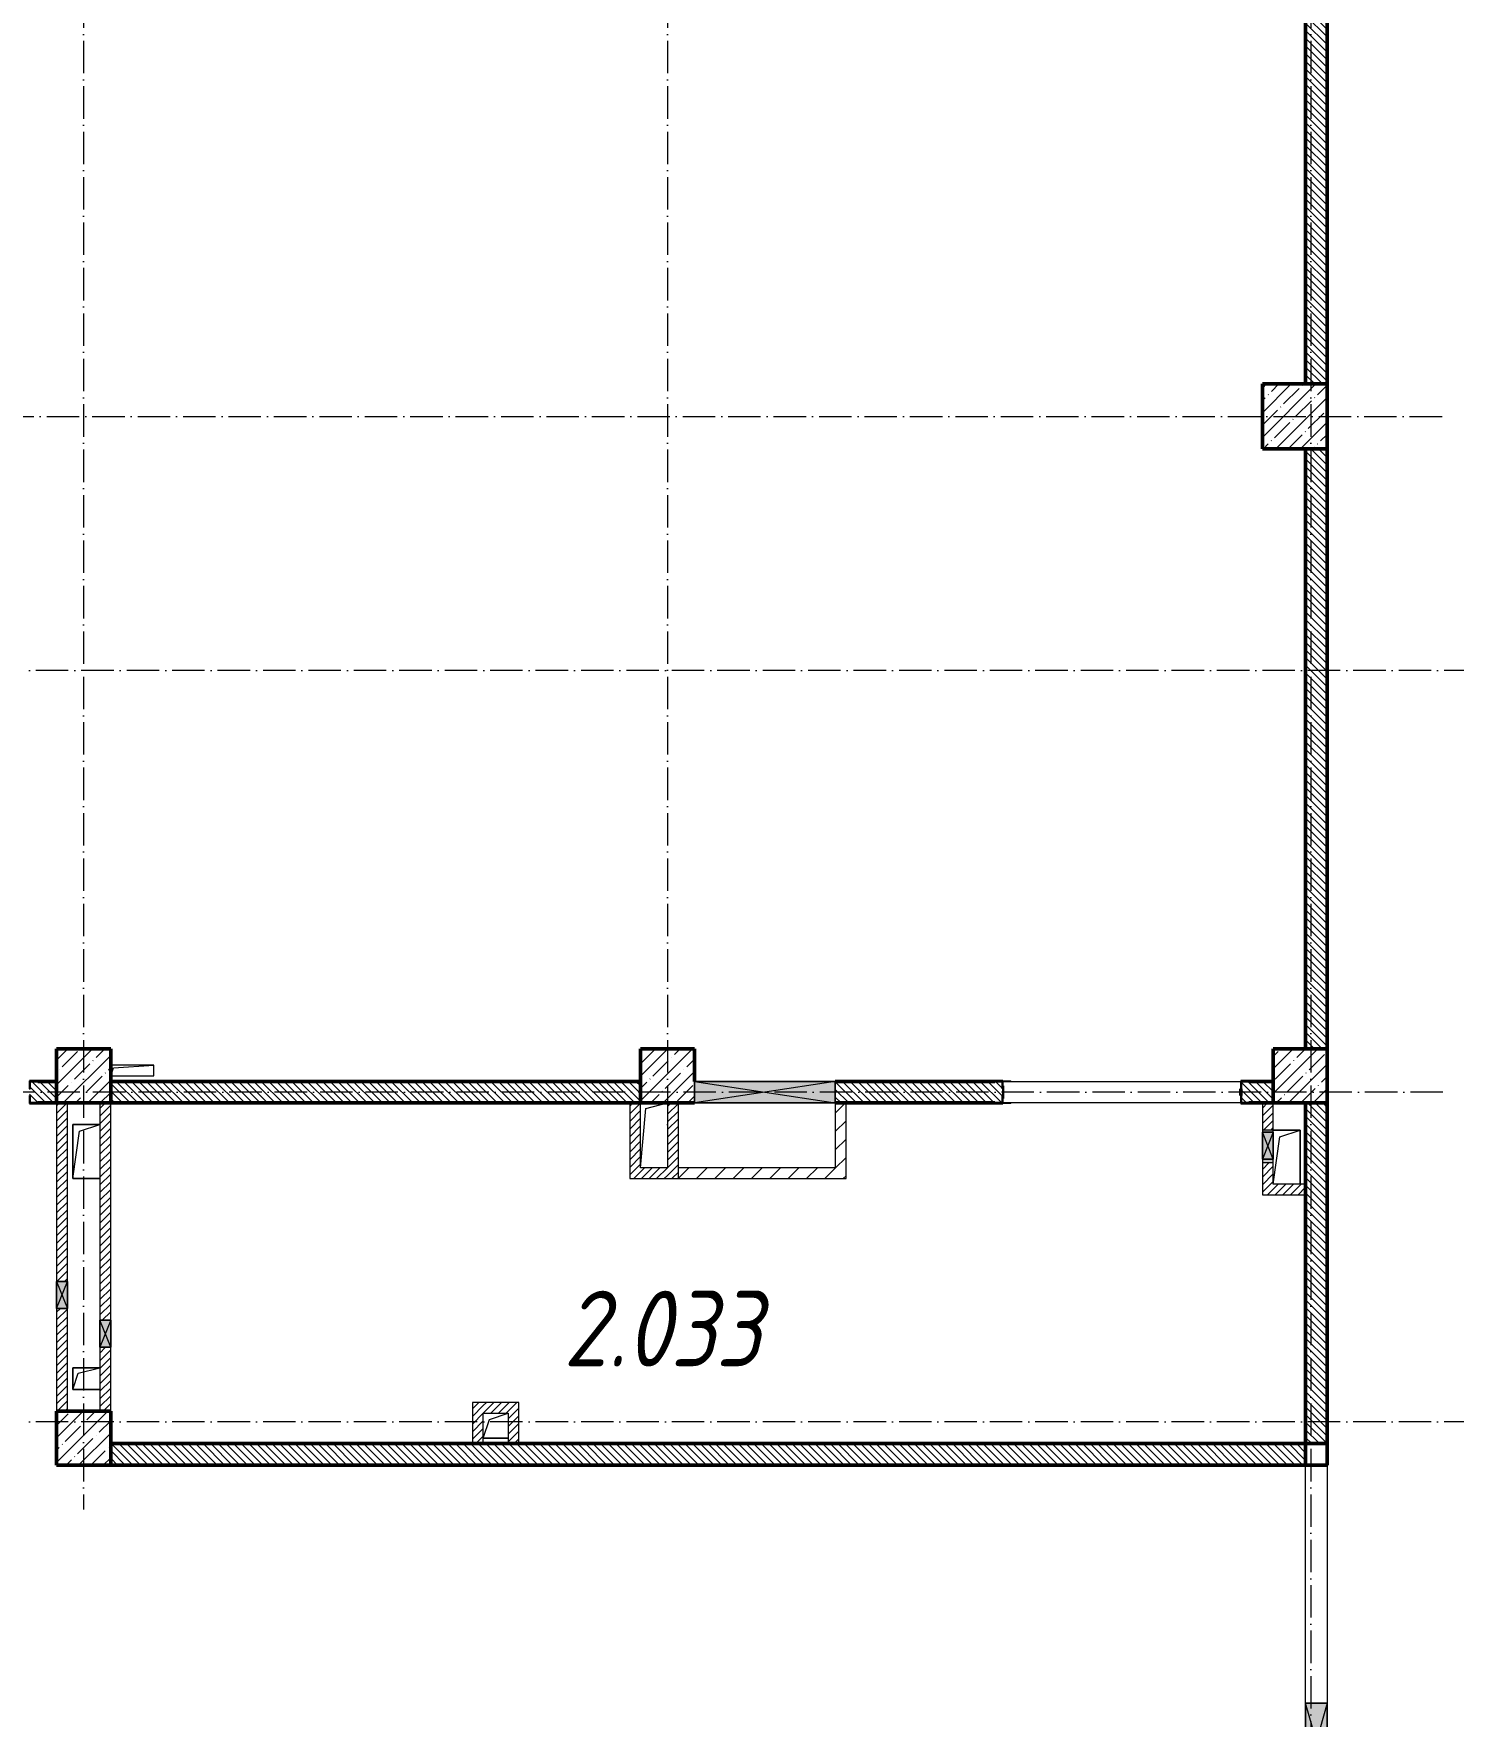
# Model space of a CAD drawing. Header units: millimetres. Extents: x -12989 to 629078, y -109036 to 555275.
# Drawn here: x 120547 to 133676, y 70372 to 85935 of the extents above; entities that cross this region are included whole.
import ezdxf

# ---------------------------------------------------------------- set-up
doc = ezdxf.new("R2010")
doc.units = ezdxf.units.MM
doc.linetypes.add('50_200_ШТРИХ_1Т_ш5_п1_п1_', pattern=[700, 500, -100, 0, -100])
for name, color, linetype, lineweight in [('A-DETL-GENF-OTLN', 7, 'Continuous', 9), ('A-FLOR-____-OTLN', 7, 'Continuous', 9), ('A-GENM-____-MCUT', 7, 'Continuous', 25), ('A-GENM-____-OTLN', 7, 'Continuous', 9), ('A-GENM-____-OTLN-1', 7, 'Continuous', 25), ('A-GLAZ-____-OTLN', 7, 'Continuous', 9), ('A-WALL-____-MCUT-2', 7, 'Continuous', 50), ('A-WALL-____-PATT-1', 7, 'Continuous', 9), ('A-WALL-FNSH-MCUT-1', 7, 'Continuous', 9), ('I-WALL-____-OTLN', 7, 'Continuous', 9), ('S-COLS-____-MCUT', 7, 'Continuous', 50), ('S-COLS-____-OTLN', 7, 'Continuous', 9), ('S-GRID-____-OTLN-1', 7, '50_200_ШТРИХ_1Т_ш5_п1_п1_', 9), ('Марки помещений', 7, 'Continuous', 9)]:
    doc.layers.add(name, color=color, linetype=linetype, lineweight=lineweight)
doc.styles.add('ISOCPEUR_I_3', font='isocpeui.ttf', dxfattribs={"width": 0.85, "height": 2.2})
pattern_1 = [(135, (43259.71, 63713.66), (-35.35534, -35.35534), [])]
pattern_2 = [(45, (43259.71, 63713.66), (-35.35534, 35.35534), [])]
pattern_3 = [(45, (43259.71, 63713.66), (-84.85281, 84.85281), [])]

# ---------------------------------------------------------------- blocks, each defined once
blk = doc.blocks.new('BSC_Колонна _Прямоугольная - 500х500-V8-АР1_План отверстий 2 этажа в осях 1-64_А-ГГ')
at = {"layer": 'S-COLS-____-OTLN'}
h = blk.add_hatch(dxfattribs=at)
h.set_pattern_fill('FP_36', color=256, style=0, pattern_type=2)
h.set_pattern_definition([(45, (-89000, -12581.04), (-114.04925, 114.04925), []), (45, (-88885.95, -12581.04), (-114.04925, 114.04925), [201.613, -40.323, 3.353, -36.97])])
h.paths.add_polyline_path([(-250, -250), (250, -250), (250, 250), (-250, 250)], flags=0)
at = {"layer": 'S-COLS-____-MCUT'}
for p, q in [((250, 250), (-250, 250)), ((-250, 250), (-250, -250)), ((250, -250), (250, 250)), ((-250, -250), (250, -250))]:
    blk.add_line(p, q, dxfattribs=at)
blk = doc.blocks.new('BSC_Колонна _Прямоугольная - 600х600-V15-АР1_План отверстий 2 этажа в осях 1-64_А-ГГ')
at = {"layer": 'S-COLS-____-OTLN'}
h = blk.add_hatch(dxfattribs=at)
h.set_pattern_fill('FP_44', color=256, style=0, pattern_type=2)
h.set_pattern_definition([(45, (-88950, -18681.04), (-114.04925, 114.04925), []), (45, (-88835.95, -18681.04), (-114.04925, 114.04925), [201.613, -40.323, 3.353, -36.97])])
h.paths.add_polyline_path([(-300, -300), (300, -300), (300, 300), (-300, 300)], flags=0)
at = {"layer": 'S-COLS-____-MCUT'}
for p, q in [((300, 300), (-300, 300)), ((-300, 300), (-300, -300)), ((300, -300), (300, 300)), ((-300, -300), (300, -300))]:
    blk.add_line(p, q, dxfattribs=at)
blk = doc.blocks.new('BSC_Колонна _Прямоугольная - 500х500-V18-АР1_План отверстий 2 этажа в осях 1-64_А-ГГ')
at = {"layer": 'S-COLS-____-OTLN'}
h = blk.add_hatch(dxfattribs=at)
h.set_pattern_fill('FP_47', color=256, style=0, pattern_type=2)
h.set_pattern_definition([(45, (-77750, -12581.04), (-114.04925, 114.04925), []), (45, (-77635.95, -12581.04), (-114.04925, 114.04925), [201.613, -40.323, 3.353, -36.97])])
h.paths.add_polyline_path([(-250, -250), (250, -250), (250, 250), (-250, 250)], flags=0)
at = {"layer": 'S-COLS-____-MCUT'}
for p, q in [((250, 250), (-250, 250)), ((-250, 250), (-250, -250)), ((250, -250), (250, 250)), ((-250, -250), (250, -250))]:
    blk.add_line(p, q, dxfattribs=at)
blk = doc.blocks.new('BSC_Колонна _Прямоугольная - 500х500-V19-АР1_План отверстий 2 этажа в осях 1-64_А-ГГ')
at = {"layer": 'S-COLS-____-OTLN'}
h = blk.add_hatch(dxfattribs=at)
h.set_pattern_fill('FP_48', color=256, style=0, pattern_type=2)
h.set_pattern_definition([(45, (-83150, -12581.04), (-114.04925, 114.04925), []), (45, (-83035.95, -12581.04), (-114.04925, 114.04925), [201.613, -40.323, 3.353, -36.97])])
h.paths.add_polyline_path([(-250, -250), (250, -250), (250, 250), (-250, 250)], flags=0)
at = {"layer": 'S-COLS-____-MCUT'}
for p, q in [((250, 250), (-250, 250)), ((-250, 250), (-250, -250)), ((250, -50), (250, 250)), ((-250, -250), (250, -250))]:
    blk.add_line(p, q, dxfattribs=at)
blk = doc.blocks.new('BSC_Колонна _Прямоугольная - 500х500-V139-АР1_План отверстий 2 этажа в осях 1-64_А-ГГ')
at = {"layer": 'S-COLS-____-OTLN'}
h = blk.add_hatch(dxfattribs=at)
h.set_pattern_fill('FP_170', color=256, style=0, pattern_type=2)
h.set_pattern_definition([(45, (-77750, -9231.04), (-114.04925, 114.04925), []), (45, (-77635.95, -9231.04), (-114.04925, 114.04925), [201.613, -40.323, 3.353, -36.97])])
h.paths.add_polyline_path([(-250, -250), (250, -250), (250, 250), (-250, 250)], flags=0)
at = {"layer": 'S-COLS-____-MCUT'}
for p, q in [((250, 250), (-250, 250)), ((-250, 250), (-250, -250)), ((250, -250), (250, 250)), ((-250, -250), (250, -250))]:
    blk.add_line(p, q, dxfattribs=at)
blk = doc.blocks.new('154_Стойка_СКБ_Уголок - СМ-2480_200-28346303-АР1_План отверстий 2 этажа в осях 1-64_А-ГГ')
at = {"layer": 'A-GENM-____-MCUT'}
for p, q in [((125, 156), (125, 81)), ((200, 156), (125, 156)), ((200, 150), (200, 156)), ((125, 81), (131, 81)), ((131, 19), (125, 19)), ((125, 19), (125, -56)), ((131, 81), (131, 150)), ((131, 150), (200, 150)), ((131, -50), (131, 19)), ((125, -56), (200, -56)), ((200, -50), (131, -50)), ((200, -56), (200, -50))]:
    blk.add_line(p, q, dxfattribs=at)
blk = doc.blocks.new('Стойка_Влож_Полоса боковая - Полоса-28213942-АР1_План отверстий 2 этажа в осях 1-64_А-ГГ')
at = {"layer": 'A-GENM-____-OTLN'}
for p, q in [((-5, 60), (0, 60)), ((-5, -60), (-5, 60)), ((0, 31), (0, -31)), ((0, -60), (-5, -60))]:
    blk.add_line(p, q, dxfattribs=at)
blk = doc.blocks.new('Стойка_Влож_Уголок_Опорный - Уголок-28213941-АР1_План отверстий 2 этажа в осях 1-64_А-ГГ')
at = {"layer": 'A-GENM-____-OTLN'}
for p, q in [((-212, -6), (-212, 0)), ((0, 0), (0, -6)), ((-212, -75), (-212, -6)), ((-212, -6), (-206, -6)), ((-212, -75), (-206, -75)), ((-6, -6), (0, -6)), ((-6, -75), (0, -75)), ((0, -6), (0, -75))]:
    blk.add_line(p, q, dxfattribs=at)
blk = doc.blocks.new('Фахверк_СКБ_Уголок - 200_3380-28509457-АР1_План отверстий 2 этажа в осях 1-64_А-ГГ')
at = {"layer": 'A-GENM-____-MCUT'}
for p, q in [((200, 156), (125, 156)), ((125, 156), (125, 81)), ((200, 150), (200, 156)), ((125, 81), (131, 81)), ((131, 19), (125, 19)), ((125, 19), (125, -56)), ((131, 81), (131, 150)), ((131, 150), (200, 150)), ((131, -50), (131, 19)), ((125, -56), (200, -56)), ((200, -50), (131, -50)), ((200, -56), (200, -50))]:
    blk.add_line(p, q, dxfattribs=at)
blk = doc.blocks.new('AR_Отверстие Ниша - Лючок-32403731-АР1_План отверстий 2 этажа в осях 1-64_А-ГГ')
at = {"layer": 'A-GLAZ-____-OTLN'}
h = blk.add_hatch(color=256, dxfattribs=at)
h.paths.add_polyline_path([(150, 50), (120, 50), (120, -50), (150, -50)], flags=0)
h.paths.add_polyline_path([(-130, 50), (-150, 50), (-150, -50), (-130, -50)], flags=0)
for p, q in [((-130, 50), (-150, 50)), ((-150, 50), (-150, -50)), ((150, 50), (120, 50)), ((150, -50), (150, 50)), ((-150, -50), (-130, -50)), ((120, -50), (150, -50))]:
    blk.add_line(p, q, dxfattribs=at)
blk = doc.blocks.new('AR_Отверстие прямоугольное _в стене_ - AR_Отверстие прямоугольное _в стене__ВК-32404655-АР1_План отверстий 2 этажа в осях 1-64_А-ГГ')
at = {"layer": 'A-GLAZ-____-OTLN'}
blk.add_hatch(color=256, dxfattribs=at).paths.add_polyline_path([(125, 50), (-125, 50), (-125, -50), (125, -50)], flags=0)
at = {"layer": 'A-DETL-GENF-OTLN'}
for p, q in [((-125, -50), (-125, 50)), ((-125, 50), (125, 50)), ((125, 50), (-125, -50)), ((-125, 50), (125, -50)), ((125, 50), (-125, 50)), ((-125, 50), (-125, -50)), ((125, 50), (125, -50)), ((125, -50), (125, 50)), ((125, -50), (-125, -50)), ((-125, -50), (125, -50))]:
    blk.add_line(p, q, dxfattribs=at)
blk = doc.blocks.new('AR_Отверстие прямоугольное _в стене_ - AR_Отверстие прямоугольное _в стене__ВК-32403700-АР1_План отверстий 2 этажа в осях 1-64_А-ГГ')
at = {"layer": 'A-GLAZ-____-OTLN'}
blk.add_hatch(color=256, dxfattribs=at).paths.add_polyline_path([(125, 50), (-125, 50), (-125, -50), (125, -50)], flags=0)
at = {"layer": 'A-DETL-GENF-OTLN'}
for p, q in [((-125, -50), (-125, 50)), ((-125, 50), (125, 50)), ((125, 50), (-125, -50)), ((-125, 50), (125, -50)), ((125, 50), (-125, 50)), ((-125, 50), (-125, -50)), ((125, 50), (125, -50)), ((125, -50), (125, 50)), ((125, -50), (-125, -50)), ((-125, -50), (125, -50))]:
    blk.add_line(p, q, dxfattribs=at)
blk = doc.blocks.new('AR_Отверстие прямоугольное _в плите_ - AR_Отверстие прямоугольное _в плите_-30459229-АР1_План отверстий 2 этажа в осях 1-64_А-ГГ')
at = {"layer": 'A-GENM-____-OTLN'}
for p, q in [((125, 250), (-125, 250)), ((-125, -250), (-63, 188)), ((-63, 188), (125, 250)), ((125, -250), (125, 250))]:
    blk.add_line(p, q, dxfattribs=at)
blk = doc.blocks.new('AR_Отверстие прямоугольное _в плите_ - AR_Отверстие прямоугольное _в плите_-30459234-АР1_План отверстий 2 этажа в осях 1-64_А-ГГ')
at = {"layer": 'A-GENM-____-OTLN'}
for p, q in [((-125, -300), (-75, 250)), ((-75, 250), (125, 300))]:
    blk.add_line(p, q, dxfattribs=at)
blk = doc.blocks.new('AR_Отверстие прямоугольное _в плите_ - AR_Отверстие прямоугольное _в плите_-V153-АР1_План отверстий 2 этажа в осях 1-64_А-ГГ')
at = {"layer": 'A-GENM-____-OTLN'}
for p, q in [((125, 250), (-125, 250)), ((-125, 250), (-125, -250)), ((-125, -250), (-63, 188)), ((-63, 188), (125, 250)), ((-125, -250), (125, -250))]:
    blk.add_line(p, q, dxfattribs=at)
blk = doc.blocks.new('AR_Отверстие прямоугольное _в плите_ - AR_Отверстие прямоугольное _в плите_-30459269-АР1_План отверстий 2 этажа в осях 1-64_А-ГГ')
at = {"layer": 'A-GENM-____-OTLN'}
for p, q in [((125, 100), (-125, 100)), ((-125, 100), (-125, -100)), ((-125, -100), (-75, 50)), ((-75, 50), (125, 100)), ((-125, -100), (125, -100))]:
    blk.add_line(p, q, dxfattribs=at)
blk = doc.blocks.new('AR_Отверстие прямоугольное _в плите_ - AR_Отверстие прямоугольное _в плите_-30511579-АР1_План отверстий 2 этажа в осях 1-64_А-ГГ')
at = {"layer": 'A-GENM-____-OTLN'}
for p, q in [((200, 50), (-200, 50)), ((-200, -50), (-175, 25)), ((-175, 25), (200, 50)), ((200, -50), (200, 50)), ((-200, -50), (200, -50))]:
    blk.add_line(p, q, dxfattribs=at)
blk = doc.blocks.new('AR_Отверстие прямоугольное _в плите_ - AR_Отверстие прямоугольное _в плите_-30552839-АР1_План отверстий 2 этажа в осях 1-64_А-ГГ')
at = {"layer": 'A-GENM-____-OTLN'}
for p, q in [((-115, -115), (-58, 58)), ((-58, 58), (115, 115)), ((-115, -115), (115, -115))]:
    blk.add_line(p, q, dxfattribs=at)
blk = doc.blocks.new('BSC_Колонна _Прямоугольная1 - 200х200 _металл_-35201446-АР1_План отверстий 2 этажа в осях 1-64_А-ГГ')
at = {"layer": 'S-COLS-____-MCUT'}
for p, q in [((100, 100), (-100, 100)), ((-100, 100), (-100, -100)), ((100, -100), (100, 100)), ((-100, -100), (100, -100))]:
    blk.add_line(p, q, dxfattribs=at)
blk = doc.blocks.new('AR_Отверстие прямоугольное _в стене_ - AR_Отверстие прямоугольное _в стене__ЭОМ-36409893-АР1_План отверстий 2 этажа в осях 1-64_А-ГГ')
at = {"layer": 'A-GLAZ-____-OTLN'}
blk.add_hatch(color=256, dxfattribs=at).paths.add_polyline_path([(350, 100), (-350, 100), (-350, -100), (350, -100)], flags=0)
at = {"layer": 'A-DETL-GENF-OTLN'}
for p, q in [((-350, -100), (-350, 100)), ((-350, 100), (350, 100)), ((350, 100), (-350, -100)), ((-350, 100), (350, -100)), ((350, 100), (-350, 100)), ((-350, 100), (-350, -100)), ((350, 100), (350, -100)), ((350, -100), (350, 100)), ((350, -100), (-350, -100)), ((-350, -100), (350, -100))]:
    blk.add_line(p, q, dxfattribs=at)
blk = doc.blocks.new('AR_Отверстие прямоугольное _в стене_ - AR_Отверстие прямоугольное _в стене__ОВ-36857278-АР1_План отверстий 2 этажа в осях 1-64_А-ГГ')
at = {"layer": 'A-GLAZ-____-OTLN'}
blk.add_hatch(color=256, dxfattribs=at).paths.add_polyline_path([(650, -100), (650, 100), (-650, 100), (-650, -100)], flags=0)
at = {"layer": 'A-DETL-GENF-OTLN'}
for p, q in [((-650, -100), (-650, 100)), ((-650, 100), (650, 100)), ((650, 100), (-650, -100)), ((-650, 100), (650, -100)), ((650, 100), (-650, 100)), ((-650, 100), (-650, -100)), ((650, 100), (650, -100)), ((650, -100), (650, 100)), ((650, -100), (-650, -100)), ((-650, -100), (650, -100))]:
    blk.add_line(p, q, dxfattribs=at)
blk = doc.blocks.new('2этаж')
at = {"layer": 'S-GRID-____-OTLN-1', "color": 251, "ltscale": 0.6, "true_color": 0x636466}
for p, q in [((62158.3, 508896.9), (62158.3, 467585.8)), ((67558.3, 508896.9), (67558.3, 470838.7)), ((73508.3, 508896.9), (73508.3, 454533.3)), ((51735.1, 477697), (74727.1, 477697)), ((88482.7, 475347), (51735.1, 475347)), ((74727.1, 471447), (51735.1, 471447)), ((88482.7, 468397), (-20037.2, 468397))]:
    blk.add_line(p, q, dxfattribs=at)

msp = doc.modelspace()

# ---------------------------------------------------------------- hatches: boundary and pattern name
at = {"layer": 'A-WALL-____-PATT-1'}
h = msp.add_hatch(dxfattribs=at)
h.set_pattern_fill('FP_6', color=256, style=0, pattern_type=2)
h.set_pattern_definition(pattern_1)
h.paths.add_polyline_path([(132509.7115, 82694.7006), (132509.7115, 88094.7006), (132309.7115, 88094.7006), (132309.7115, 82694.7006)], flags=0)
h = msp.add_hatch(dxfattribs=at)
h.set_pattern_fill('FP_6', color=256, style=0, pattern_type=2)
h.set_pattern_definition(pattern_1)
h.paths.add_polyline_path([(132309.7115, 76544.7006), (132509.7115, 76544.7006), (132509.7115, 82094.7006), (132309.7115, 82094.7006), (132309.7115, 78209.4711)], flags=0)
h = msp.add_hatch(dxfattribs=at)
h.set_pattern_fill('FP_6', color=256, style=0, pattern_type=2)
h.set_pattern_definition(pattern_1)
h.paths.add_polyline_path([(120515.7115, 76044.7006), (120759.7115, 76044.7006), (120759.7115, 76244.7006), (120515.7115, 76244.7006), (120515.7115, 76175.7006), (120509.7115, 76175.7006), (120509.7115, 76113.7006), (120515.7115, 76113.7006), (120515.7115, 76049.5006)], flags=0)
h.paths.add_polyline_path([(118259.7115, 76044.7006), (118503.7115, 76044.7006), (118503.7115, 76113.7006), (118509.7115, 76113.7006), (118509.7115, 76175.7006), (118503.7115, 76175.7006), (118503.7115, 76244.7006), (118259.7115, 76244.7006)], flags=0)
h = msp.add_hatch(dxfattribs=at)
h.set_pattern_fill('FP_6', color=256, style=0, pattern_type=2)
h.set_pattern_definition(pattern_1)
h.paths.add_polyline_path([(126159.7115, 76044.7006), (126159.7115, 76244.7006), (121259.7115, 76244.7006), (121259.7115, 76044.7006), (124549.3791, 76044.7006)], flags=0)
h = msp.add_hatch(dxfattribs=at)
h.set_pattern_fill('FP_6', color=256, style=0, pattern_type=2)
h.set_pattern_definition(pattern_1)
h.paths.add_polyline_path([(131715.7115, 76044.7006), (132009.7115, 76044.7006), (132009.7115, 76244.7006), (131715.7115, 76244.7006), (131715.7115, 76175.7006), (131709.7115, 76175.7006), (131709.7115, 76113.7006), (131715.7115, 76113.7006)], flags=0)
h.paths.add_polyline_path([(129503.7115, 76044.7006), (129503.7115, 76113.7006), (129509.7115, 76113.7006), (129509.7115, 76175.7006), (129503.7115, 76175.7006), (129503.7115, 76244.7006), (127959.7115, 76244.7006), (127959.7115, 76044.7006), (129434.7115, 76044.7006)], flags=0)
h = msp.add_hatch(dxfattribs=at)
h.set_pattern_fill('FP_5', color=256, style=0, pattern_type=2)
h.set_pattern_definition(pattern_2)
h.paths.add_polyline_path([(120859.7115, 73194.7006), (120859.7115, 74144.7006), (120759.7115, 74144.7006), (120759.7115, 73194.7006)], flags=0)
h.paths.add_polyline_path([(120759.7115, 74394.7006), (120859.7115, 74394.7006), (120859.7115, 76044.7006), (120759.7115, 76044.7006), (120759.7115, 74769.4952)], flags=0)
h = msp.add_hatch(dxfattribs=at)
h.set_pattern_fill('FP_5', color=256, style=0, pattern_type=2)
h.set_pattern_definition(pattern_2)
h.paths.add_polyline_path([(121159.7115, 73194.7006), (121259.7115, 73194.7006), (121259.7115, 73784.7006), (121159.7115, 73784.7006)], flags=0)
h.paths.add_polyline_path([(121159.7115, 74034.7006), (121259.7115, 74034.7006), (121259.7115, 76044.7006), (121159.7115, 76044.7006)], flags=0)
h = msp.add_hatch(dxfattribs=at)
h.set_pattern_fill('FP_5', color=256, style=0, pattern_type=2)
h.set_pattern_definition(pattern_2)
h.paths.add_polyline_path([(126159.7115, 75344.7006), (126159.7115, 76044.7006), (126059.7115, 76044.7006), (126059.7115, 75344.7006)], flags=0)
h = msp.add_hatch(dxfattribs=at)
h.set_pattern_fill('FP_5', color=256, style=0, pattern_type=2)
h.set_pattern_definition(pattern_2)
h.paths.add_polyline_path([(126509.7115, 75344.7006), (126509.7115, 76044.7006), (126409.7115, 76044.7006), (126409.7115, 75344.7006)], flags=0)
h = msp.add_hatch(dxfattribs=at)
h.set_pattern_fill('FP_4', color=256, style=0, pattern_type=2)
h.set_pattern_definition(pattern_3)
h.paths.add_polyline_path([(128059.7115, 75344.7006), (128059.7115, 76044.7006), (127959.7115, 76044.7006), (127959.7115, 75344.7006)], flags=0)
h = msp.add_hatch(dxfattribs=at)
h.set_pattern_fill('FP_5', color=256, style=0, pattern_type=2)
h.set_pattern_definition(pattern_2)
h.paths.add_polyline_path([(132009.7115, 75194.7006), (132009.7115, 75494.7006), (131909.7115, 75494.7006), (131909.7115, 75194.7006)], flags=0)
h.paths.add_polyline_path([(131909.7115, 75794.7006), (132009.7115, 75794.7006), (132009.7115, 76044.7006), (131909.7115, 76044.7006)], flags=0)
h = msp.add_hatch(dxfattribs=at)
h.set_pattern_fill('FP_6', color=256, style=0, pattern_type=2)
h.set_pattern_definition(pattern_1)
h.paths.add_polyline_path([(132509.7115, 72894.7006), (132509.7115, 76044.7006), (132309.7115, 76044.7006), (132309.7115, 72894.7006)], flags=0)
h = msp.add_hatch(dxfattribs=at)
h.set_pattern_fill('FP_5', color=256, style=0, pattern_type=2)
h.set_pattern_definition(pattern_2)
h.paths.add_polyline_path([(126159.7115, 75344.7006), (126409.7115, 75344.7006), (126409.7115, 75444.7006), (126159.7115, 75444.7006)], flags=0)
h = msp.add_hatch(dxfattribs=at)
h.set_pattern_fill('FP_4', color=256, style=0, pattern_type=2)
h.set_pattern_definition(pattern_3)
h.paths.add_polyline_path([(126509.7115, 75344.7006), (127959.7115, 75344.7006), (127959.7115, 75444.7006), (126509.7115, 75444.7006)], flags=0)
h = msp.add_hatch(dxfattribs=at)
h.set_pattern_fill('FP_5', color=256, style=0, pattern_type=2)
h.set_pattern_definition(pattern_2)
h.paths.add_polyline_path([(132309.7115, 75194.7006), (132309.7115, 75294.7006), (132009.7115, 75294.7006), (132009.7115, 75194.7006)], flags=0)
h = msp.add_hatch(dxfattribs=at)
h.set_pattern_fill('FP_5', color=256, style=0, pattern_type=2)
h.set_pattern_definition(pattern_2)
h.paths.add_polyline_path([(124704.7115, 72894.7006), (124704.7115, 73274.7006), (124604.7115, 73274.7006), (124604.7115, 72894.7006)], flags=0)
h = msp.add_hatch(dxfattribs=at)
h.set_pattern_fill('FP_5', color=256, style=0, pattern_type=2)
h.set_pattern_definition(pattern_2)
h.paths.add_polyline_path([(124934.7115, 73174.7006), (124934.7115, 73274.7006), (124704.7115, 73274.7006), (124704.7115, 73174.7006)], flags=0)
h = msp.add_hatch(dxfattribs=at)
h.set_pattern_fill('FP_5', color=256, style=0, pattern_type=2)
h.set_pattern_definition(pattern_2)
h.paths.add_polyline_path([(125034.7115, 72894.7006), (125034.7115, 73274.7006), (124934.7115, 73274.7006), (124934.7115, 72894.7006)], flags=0)
h = msp.add_hatch(dxfattribs=at)
h.set_pattern_fill('FP_6', color=256, style=0, pattern_type=2)
h.set_pattern_definition(pattern_1)
h.paths.add_polyline_path([(131619.2363, 72694.7006), (132309.7115, 72694.7006), (132309.7115, 72894.7006), (121259.7115, 72894.7006), (121259.7115, 72694.7006), (128084.3077, 72694.7006)], flags=0)

# ---------------------------------------------------------------- linework, layer by layer
at = {"layer": 'A-FLOR-____-OTLN'}
for p, q in [((120909.7115, 75844.7006), (121159.7115, 75844.7006)), ((120909.7115, 75344.7006), (120909.7115, 75844.7006)), ((132009.7115, 75794.7006), (132259.7115, 75794.7006)), ((132259.7115, 75794.7006), (132259.7115, 75294.7006)), ((121159.7115, 75344.7006), (120909.7115, 75344.7006)), ((120909.7115, 73594.7006), (121159.7115, 73594.7006)), ((120909.7115, 73394.7006), (120909.7115, 73594.7006)), ((121159.7115, 73394.7006), (120909.7115, 73394.7006)), ((124934.7115, 72944.7006), (124704.7115, 72944.7006))]:
    msp.add_line(p, q, dxfattribs=at)
at = {"layer": 'A-WALL-____-MCUT-2'}
for p, q in [((132309.7115, 88094.7006), (132309.7115, 82694.7006)), ((132509.7115, 82694.7006), (132509.7115, 88094.7006)), ((132309.7115, 82094.7006), (132309.7115, 76544.7006)), ((132509.7115, 76544.7006), (132509.7115, 82094.7006)), ((120759.7115, 76244.7006), (120584.7115, 76244.7006)), ((126159.7115, 76244.7006), (121259.7115, 76244.7006)), ((129434.7115, 76244.7006), (127959.7115, 76244.7006)), ((131709.7115, 76175.7006), (131709.7115, 76113.7006)), ((132009.7115, 76244.7006), (131784.7115, 76244.7006)), ((120584.7115, 76044.7006), (120759.7115, 76044.7006)), ((121259.7115, 76044.7006), (126159.7115, 76044.7006)), ((127959.7115, 76044.7006), (129434.7115, 76044.7006)), ((131784.7115, 76044.7006), (132009.7115, 76044.7006)), ((132309.7115, 76044.7006), (132309.7115, 72894.7006)), ((132509.7115, 72894.7006), (132509.7115, 76044.7006)), ((132309.7115, 72894.7006), (121259.7115, 72894.7006)), ((121259.7115, 72694.7006), (132309.7115, 72694.7006))]:
    msp.add_line(p, q, dxfattribs=at)
at = {"layer": 'A-WALL-FNSH-MCUT-1'}
for p, q in [((120759.7115, 76044.7006), (120759.7115, 74394.7006)), ((120859.7115, 74394.7006), (120859.7115, 76044.7006)), ((121159.7115, 76044.7006), (121159.7115, 74034.7006)), ((121259.7115, 74034.7006), (121259.7115, 76044.7006)), ((126059.7115, 76044.7006), (126059.7115, 75344.7006)), ((126159.7115, 75444.7006), (126159.7115, 76044.7006)), ((126409.7115, 76044.7006), (126409.7115, 75444.7006)), ((126509.7115, 75344.7006), (126509.7115, 76044.7006)), ((127959.7115, 76044.7006), (127959.7115, 75444.7006)), ((128059.7115, 75344.7006), (128059.7115, 76044.7006)), ((131909.7115, 76044.7006), (131909.7115, 75794.7006)), ((132009.7115, 75794.7006), (132009.7115, 76044.7006)), ((131909.7115, 75494.7006), (131909.7115, 75194.7006)), ((132009.7115, 75294.7006), (132009.7115, 75494.7006)), ((126059.7115, 75344.7006), (128059.7115, 75344.7006)), ((126409.7115, 75444.7006), (126159.7115, 75444.7006)), ((127959.7115, 75444.7006), (126509.7115, 75444.7006)), ((131909.7115, 75194.7006), (132309.7115, 75194.7006)), ((132309.7115, 75294.7006), (132009.7115, 75294.7006)), ((120759.7115, 74144.7006), (120759.7115, 73194.7006)), ((120859.7115, 73194.7006), (120859.7115, 74144.7006)), ((121159.7115, 73784.7006), (121159.7115, 73194.7006)), ((121259.7115, 73194.7006), (121259.7115, 73784.7006)), ((124604.7115, 73274.7006), (124604.7115, 72894.7006)), ((125034.7115, 73274.7006), (124604.7115, 73274.7006)), ((124704.7115, 72894.7006), (124704.7115, 73174.7006)), ((124704.7115, 73174.7006), (124934.7115, 73174.7006)), ((124934.7115, 73174.7006), (124934.7115, 72894.7006)), ((125034.7115, 72894.7006), (125034.7115, 73274.7006))]:
    msp.add_line(p, q, dxfattribs=at)
at = {"layer": 'I-WALL-____-OTLN'}
for p, q in [((129509.7115, 76244.7006), (131709.7115, 76244.7006)), ((131709.7115, 76044.7006), (129509.7115, 76044.7006)), ((132309.7115, 70494.7006), (132309.7115, 72694.7006)), ((132509.7115, 72694.7006), (132509.7115, 70494.7006))]:
    msp.add_line(p, q, dxfattribs=at)

# ---------------------------------------------------------------- block references
msp.add_blockref('2этаж', (58851.3748, -395302.2823))
at = {"layer": 'A-GENM-____-OTLN'}
for name, p in [('AR_Отверстие прямоугольное _в плите_ - AR_Отверстие прямоугольное _в плите_-30511579-АР1_План отверстий 2 этажа в осях 1-64_А-ГГ', (121459.7115, 76344.7006)), ('AR_Отверстие прямоугольное _в плите_ - AR_Отверстие прямоугольное _в плите_-30459234-АР1_План отверстий 2 этажа в осях 1-64_А-ГГ', (126284.7115, 75744.7006)), ('AR_Отверстие прямоугольное _в плите_ - AR_Отверстие прямоугольное _в плите_-V153-АР1_План отверстий 2 этажа в осях 1-64_А-ГГ', (121034.7115, 75594.7006)), ('AR_Отверстие прямоугольное _в плите_ - AR_Отверстие прямоугольное _в плите_-30459229-АР1_План отверстий 2 этажа в осях 1-64_А-ГГ', (132134.7115, 75544.7006)), ('AR_Отверстие прямоугольное _в плите_ - AR_Отверстие прямоугольное _в плите_-30459269-АР1_План отверстий 2 этажа в осях 1-64_А-ГГ', (121034.7115, 73494.7006)), ('AR_Отверстие прямоугольное _в плите_ - AR_Отверстие прямоугольное _в плите_-30552839-АР1_План отверстий 2 этажа в осях 1-64_А-ГГ', (124819.7115, 73059.7006))]:
    msp.add_blockref(name, p, dxfattribs=at)
for name, p, rotation in [('Стойка_Влож_Уголок_Опорный - Уголок-28213941-АР1_План отверстий 2 этажа в осях 1-64_А-ГГ', (129509.7115, 76250.7006), 89.99999999999955), ('Стойка_Влож_Полоса боковая - Полоса-28213942-АР1_План отверстий 2 этажа в осях 1-64_А-ГГ', (129509.7115, 76144.7006), 180)]:
    msp.add_blockref(name, p, dxfattribs=dict(at, rotation=rotation))
at = {"layer": 'A-GENM-____-OTLN-1'}
for p in [(120384.7115, 76094.7006), (131584.7115, 76094.7006)]:
    msp.add_blockref('Фахверк_СКБ_Уголок - 200_3380-28509457-АР1_План отверстий 2 этажа в осях 1-64_А-ГГ', p, dxfattribs=at)
at = {"layer": 'A-GENM-____-OTLN-1', "rotation": 180}
msp.add_blockref('154_Стойка_СКБ_Уголок - СМ-2480_200-28346303-АР1_План отверстий 2 этажа в осях 1-64_А-ГГ', (129634.7115, 76194.7006), dxfattribs=at)
at = {"layer": 'A-GLAZ-____-OTLN'}
msp.add_blockref('AR_Отверстие прямоугольное _в стене_ - AR_Отверстие прямоугольное _в стене__ОВ-36857278-АР1_План отверстий 2 этажа в осях 1-64_А-ГГ', (127309.7115, 76144.7006), dxfattribs=at)
for name, p, rotation in [('AR_Отверстие Ниша - Лючок-32403731-АР1_План отверстий 2 этажа в осях 1-64_А-ГГ', (131959.7115, 75644.7006), 270), ('AR_Отверстие прямоугольное _в стене_ - AR_Отверстие прямоугольное _в стене__ВК-32403700-АР1_План отверстий 2 этажа в осях 1-64_А-ГГ', (131959.7115, 75649.7006), 270), ('AR_Отверстие прямоугольное _в стене_ - AR_Отверстие прямоугольное _в стене__ВК-32404655-АР1_План отверстий 2 этажа в осях 1-64_А-ГГ', (120809.7115, 74269.7006), 89.99999999999984), ('AR_Отверстие прямоугольное _в стене_ - AR_Отверстие прямоугольное _в стене__ВК-32404655-АР1_План отверстий 2 этажа в осях 1-64_А-ГГ', (121209.7115, 73909.7006), 269.9999999999998), ('AR_Отверстие прямоугольное _в стене_ - AR_Отверстие прямоугольное _в стене__ЭОМ-36409893-АР1_План отверстий 2 этажа в осях 1-64_А-ГГ', (132409.7115, 70144.7006), 269.9999999999999)]:
    msp.add_blockref(name, p, dxfattribs=dict(at, rotation=rotation))
at = {"layer": 'S-COLS-____-OTLN'}
for name, p in [('BSC_Колонна _Прямоугольная - 600х600-V15-АР1_План отверстий 2 этажа в осях 1-64_А-ГГ', (132209.7115, 82394.7006)), ('BSC_Колонна _Прямоугольная - 500х500-V18-АР1_План отверстий 2 этажа в осях 1-64_А-ГГ', (121009.7115, 76294.7006)), ('BSC_Колонна _Прямоугольная - 500х500-V19-АР1_План отверстий 2 этажа в осях 1-64_А-ГГ', (126409.7115, 76294.7006)), ('BSC_Колонна _Прямоугольная - 500х500-V8-АР1_План отверстий 2 этажа в осях 1-64_А-ГГ', (132259.7115, 76294.7006)), ('BSC_Колонна _Прямоугольная - 500х500-V139-АР1_План отверстий 2 этажа в осях 1-64_А-ГГ', (121009.7115, 72944.7006))]:
    msp.add_blockref(name, p, dxfattribs=at)
at = {"layer": 'S-COLS-____-OTLN', "rotation": 270.0000000000001}
msp.add_blockref('BSC_Колонна _Прямоугольная1 - 200х200 _металл_-35201446-АР1_План отверстий 2 этажа в осях 1-64_А-ГГ', (132409.7115, 72794.7006), dxfattribs=at)

# ---------------------------------------------------------------- texts
at = {"layer": 'Марки помещений', "insert": (125445.607, 74307.8408), "char_height": 700, "width": 785.65375, "attachment_point": 1, "style": 'ISOCPEUR_I_3'}
msp.add_mtext('2.033', dxfattribs=at)

doc.saveas('drawing.dxf')
